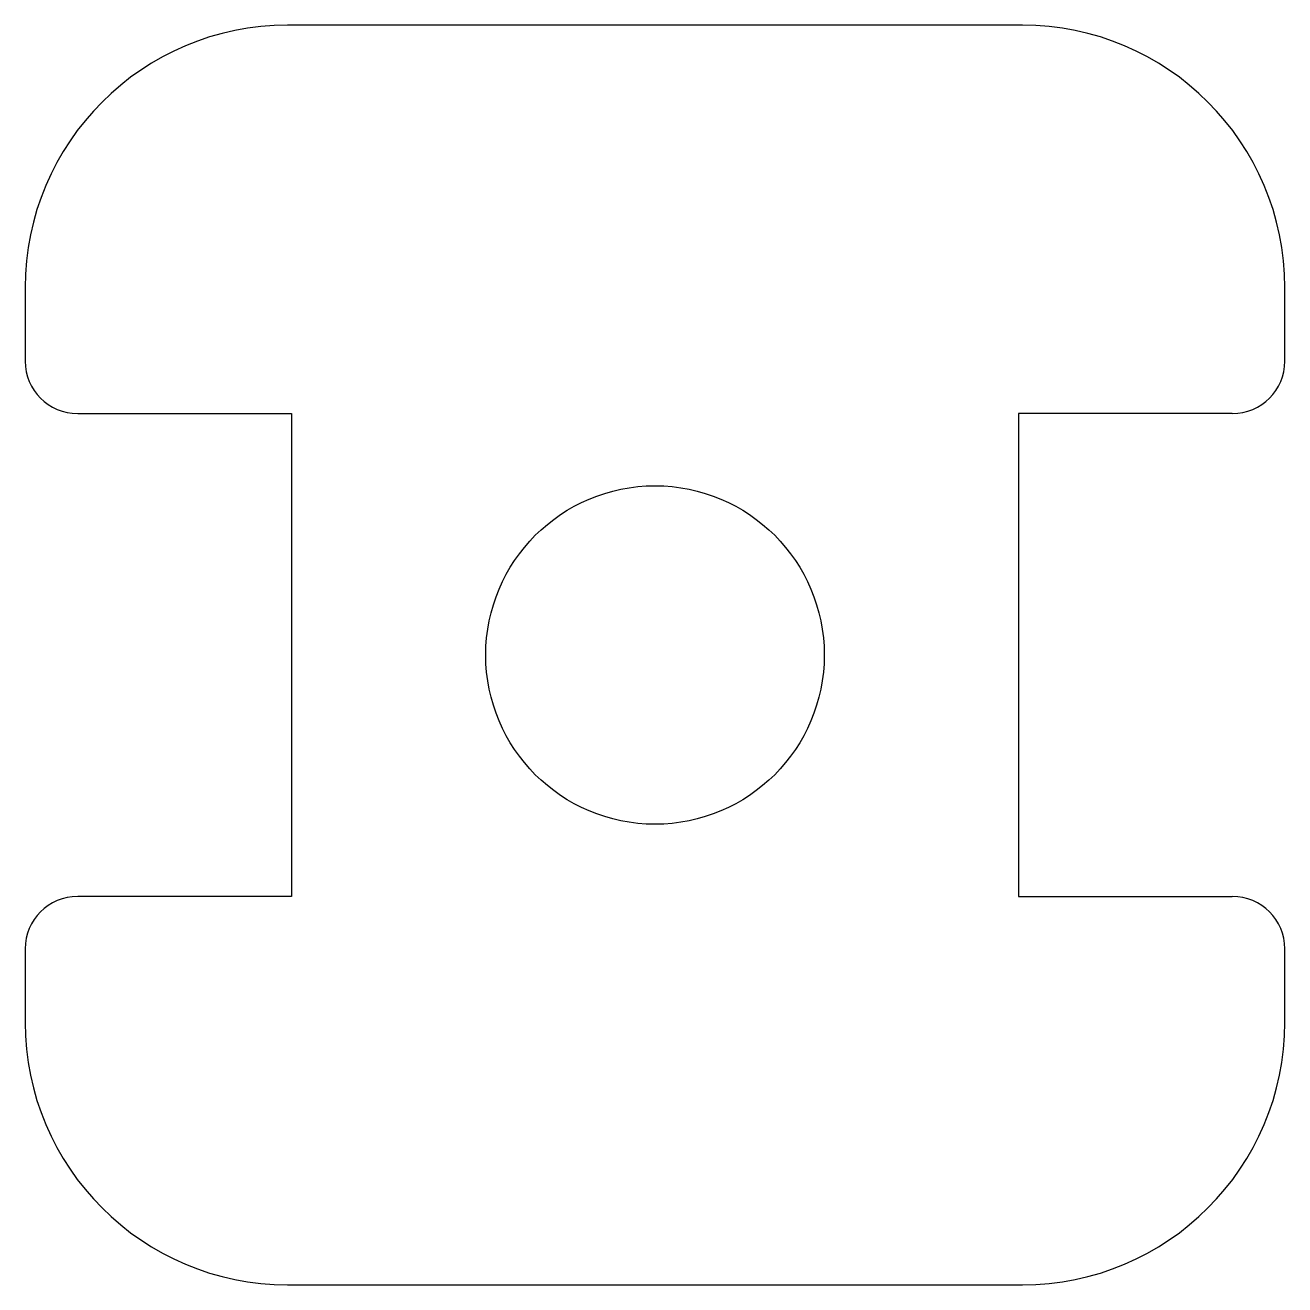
# Model space of a CAD drawing. Extents: x 0 to 24, y 0 to 24.
import ezdxf

# ---------------------------------------------------------------- set-up
doc = ezdxf.new("R2010")
doc.units = 0
doc.layers.add('Shape2DView', color=7, linetype='CONTINUOUS')

msp = doc.modelspace()

# ---------------------------------------------------------------- linework, layer by layer
at = {"layer": 'Shape2DView'}
for p, q in [((19, 24), (5, 24)), ((0, 19), (0, 17.6)), ((24, 17.6), (24, 19)), ((1, 16.6), (5.075, 16.6)), ((5.075, 16.6), (5.075, 7.4)), ((18.925, 16.6), (18.925, 7.4)), ((23, 16.6), (18.925, 16.6)), ((5.075, 7.4), (1, 7.4)), ((18.925, 7.4), (23, 7.4)), ((0, 6.4), (0, 5)), ((24, 5), (24, 6.4)), ((5, 0), (19, 0))]:
    msp.add_line(p, q, dxfattribs=at)
msp.add_circle((12, 12), 3.225, dxfattribs=at)
for centre, radius, start, end in [((5, 19), 5, 90, 180), ((19, 19), 5, 0, 90), ((1, 17.6), 1, 180, -90), ((23, 17.6), 1, -90, 0), ((1, 6.4), 1, 90, -180), ((23, 6.4), 1, 0, 90), ((5, 5), 5, -180, -90), ((19, 5), 5, -90, 0)]:
    msp.add_arc(centre, radius, start, end, dxfattribs=at)

doc.saveas('drawing.dxf')
